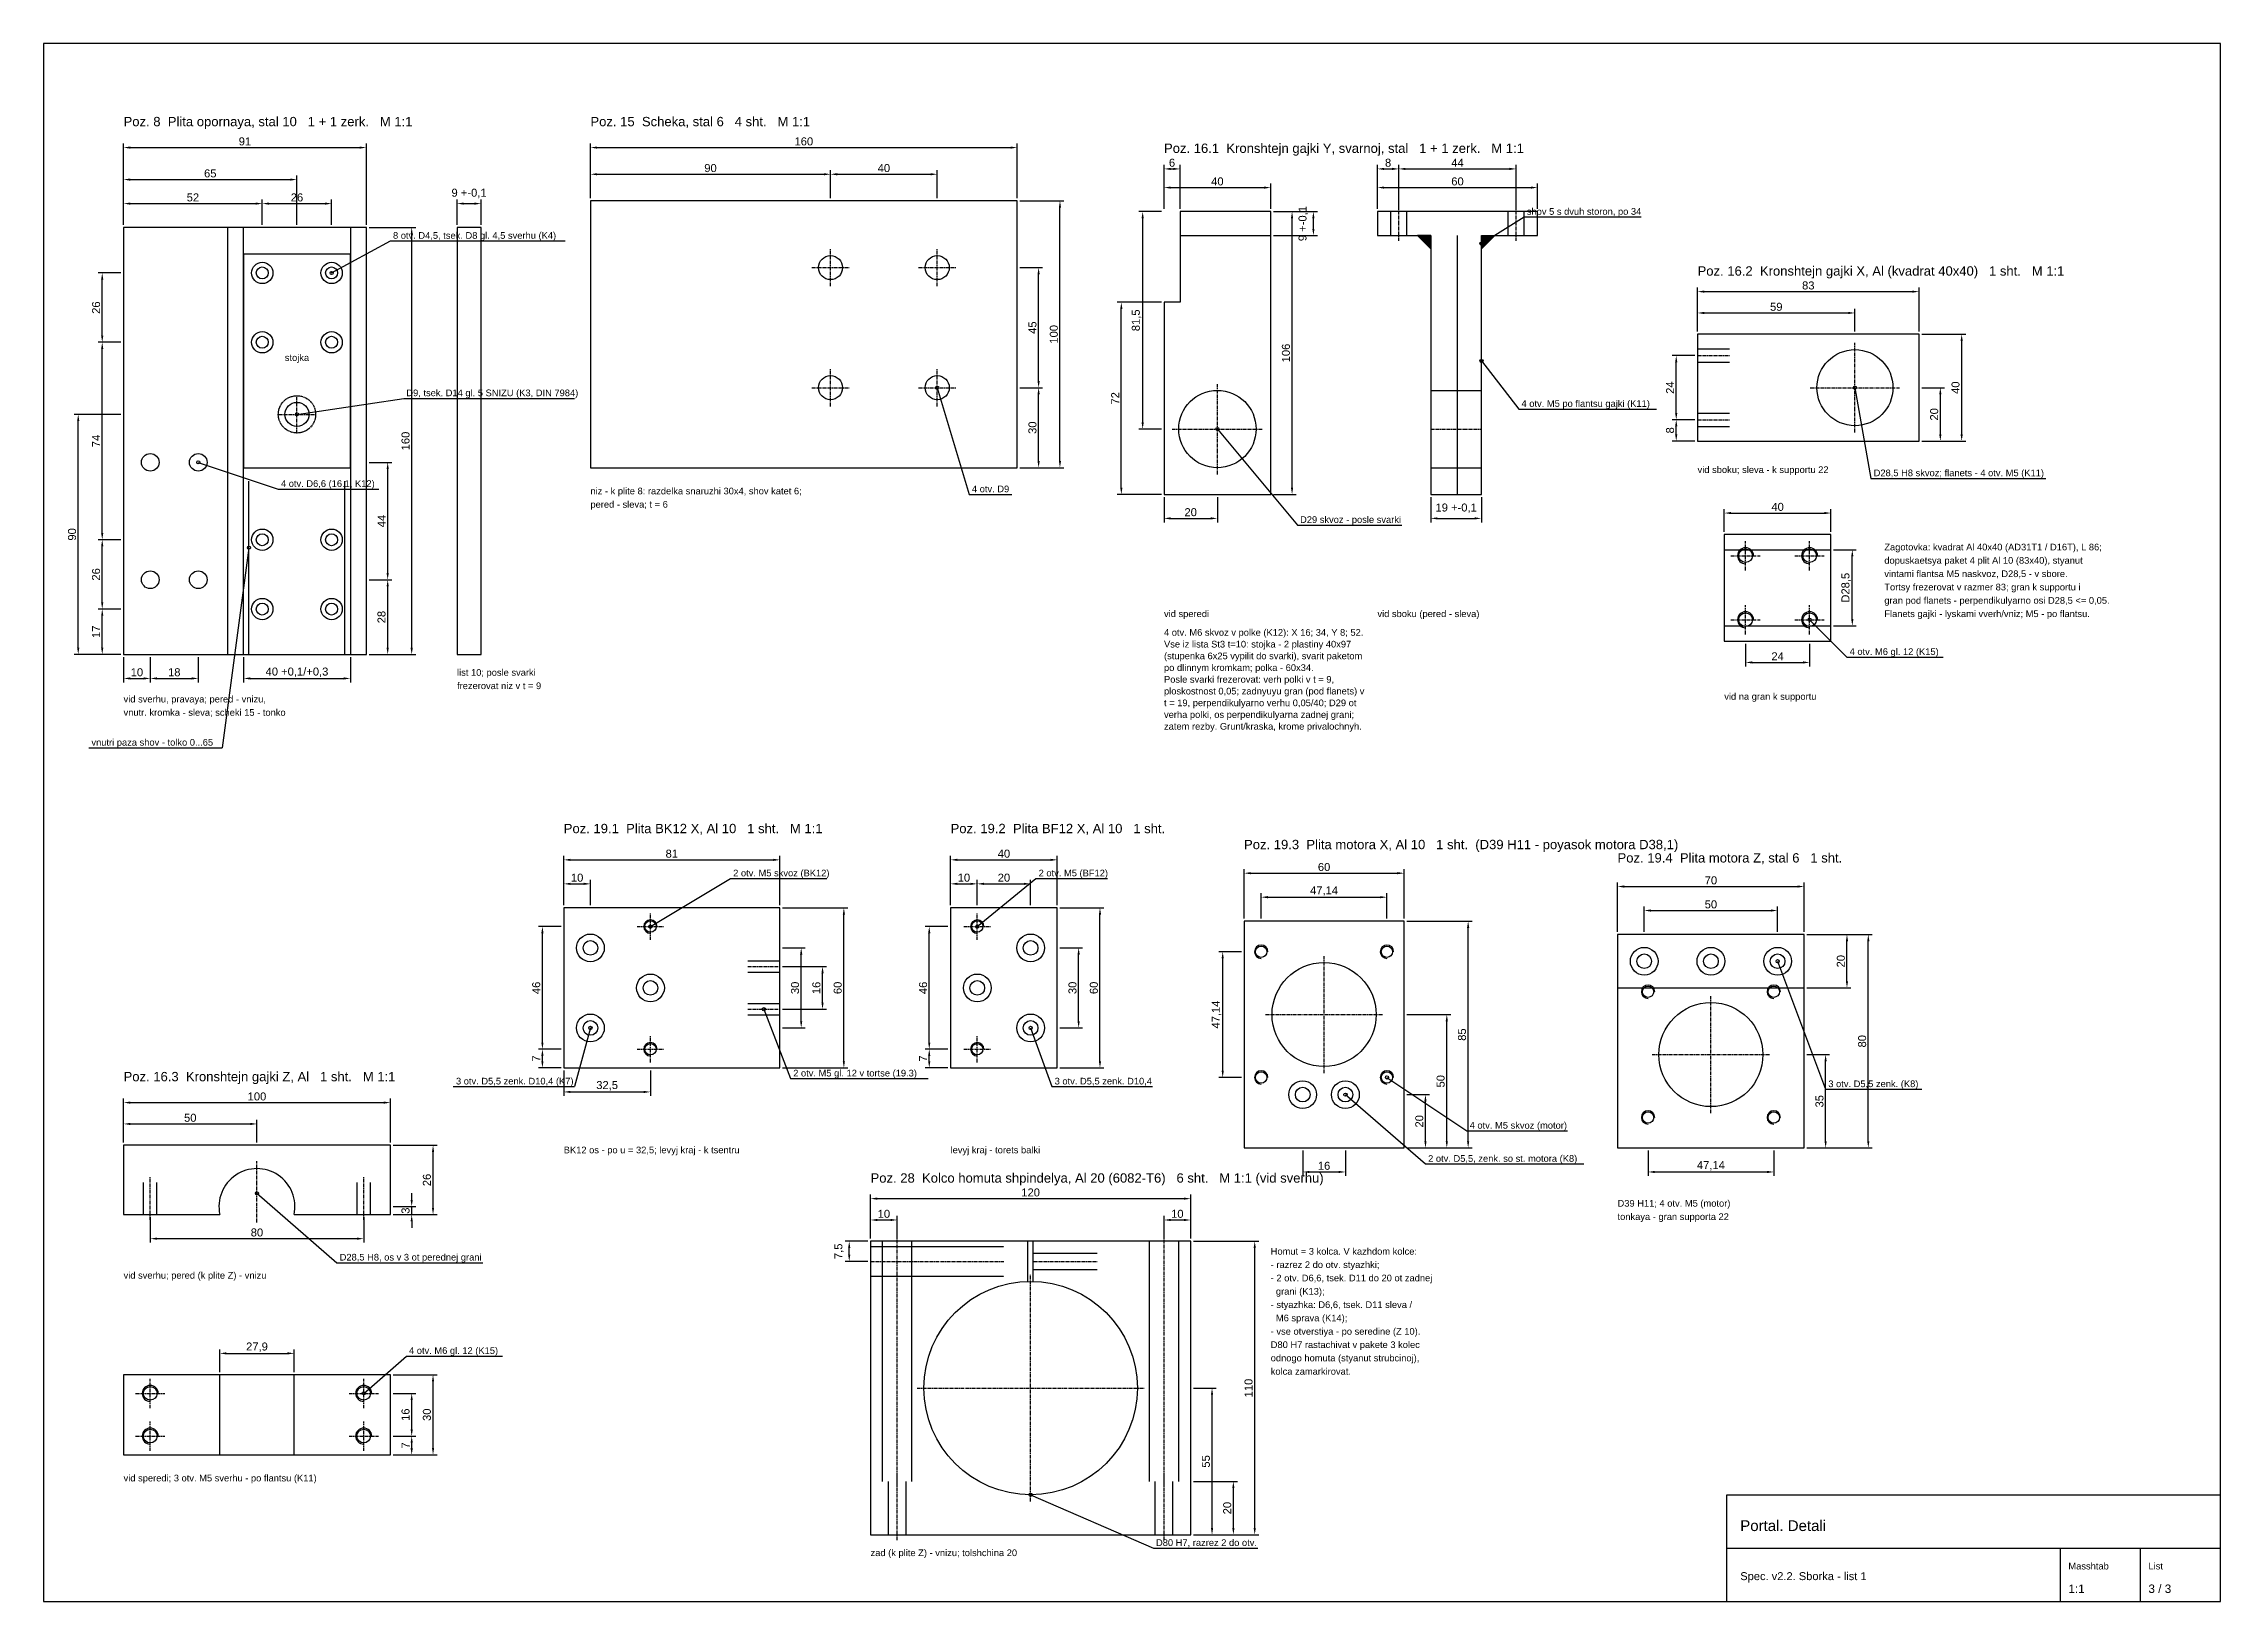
# Model space of a CAD drawing. Header units: millimetres. Extents: x 15 to 2636, y 5 to 589.
# Drawn here: x 1820 to 2636, y 5 to 589 of the extents above; entities that cross this region are included whole.
import ezdxf
from ezdxf.enums import TextEntityAlignment as Align

# ---------------------------------------------------------------- set-up
doc = ezdxf.new("R2010")
doc.units = ezdxf.units.MM
doc.header["$LTSCALE"] = 0.4
doc.linetypes.add('CENTER', pattern=[5.08, 3.175, -0.635, 0.635, -0.635])
doc.linetypes.add('DASHED', pattern=[1.524, 1.27, -0.254])
for name, color, linetype in [('Nevidimye', 8, 'DASHED'), ('Osevye', 8, 'CENTER'), ('Rama', 7, 'CONTINUOUS'), ('Ramka', 7, 'CONTINUOUS'), ('Razmery', 8, 'CONTINUOUS'), ('Shtrihovka', 8, 'CONTINUOUS'), ('Tekst', 7, 'CONTINUOUS'), ('Tonkie', 8, 'CONTINUOUS')]:
    doc.layers.add(name, color=color, linetype=linetype)
doc.styles.add('CHERT', font='arial.ttf')
doc.dimstyles.new('T1', dxfattribs={"dimtxt": 3, "dimasz": 2.5, "dimexe": 1.5, "dimexo": 1, "dimgap": 0.8, "dimtad": 1, "dimtxsty": 'CHERT', "dimcen": 2.5, "dimazin": 3, "dimtfac": 1, "dimtmove": 0, "dimatfit": 3})

msp = doc.modelspace()

# ---------------------------------------------------------------- hatches: boundary and pattern name
at = {"layer": 'Shtrihovka'}
for points in [[(2340, 517), (2335, 517), (2340, 512)], [(2359, 517), (2364, 517), (2359, 512)]]:
    msp.add_hatch(color=7, dxfattribs=at).paths.add_polyline_path(points)

# ---------------------------------------------------------------- linework, layer by layer
at = {"layer": 'Nevidimye'}
for p, q in [((2325, 517), (2325, 526)), ((2331, 517), (2331, 526)), ((2369, 517), (2369, 526)), ((2375, 517), (2375, 526)), ((1935, 510), (1895, 510)), ((1895, 510), (1895, 430)), ((1935, 430), (1935, 510)), ((2440, 474.5), (2452, 474.5)), ((2440, 469.5), (2452, 469.5)), ((2340, 459), (2359, 459)), ((2440, 450.5), (2452, 450.5)), ((2440, 445.5), (2452, 445.5)), ((1895, 430), (1935, 430)), ((2340, 430), (2359, 430)), ((2450, 399.25), (2490, 399.25)), ((2450, 370.75), (2490, 370.75)), ((2084, 245.1), (2096, 245.1)), ((2084, 240.9), (2096, 240.9)), ((2084, 229.1), (2096, 229.1)), ((2084, 224.9), (2096, 224.9)), ((1857.5, 150), (1857.5, 162)), ((1862.5, 150), (1862.5, 162)), ((1937.5, 150), (1937.5, 162)), ((1942.5, 150), (1942.5, 162)), ((2134.5, 50), (2134.5, 140)), ((2145.5, 50), (2145.5, 140)), ((2234.5, 50), (2234.5, 140)), ((2245.5, 50), (2245.5, 140)), ((2130, 138), (2180, 138)), ((2191, 135.5), (2215, 135.5)), ((2130, 127), (2180, 127)), ((2191, 129.5), (2215, 129.5)), ((2136.7, 30), (2136.7, 50)), ((2143.3, 30), (2143.3, 50)), ((2236.7, 30), (2236.7, 50)), ((2243.3, 30), (2243.3, 50))]:
    msp.add_line(p, q, dxfattribs=at)
msp.add_circle((1915, 450), 7, dxfattribs=at)
at = {"layer": 'Osevye'}
for p, q in [((2328, 515), (2328, 528)), ((2372, 515), (2372, 528)), ((2115, 498), (2115, 512)), ((2155, 498), (2155, 512)), ((2108, 505), (2122, 505)), ((2148, 505), (2162, 505)), ((2499, 443.25), (2499, 476.75)), ((2115, 453), (2115, 467)), ((2155, 453), (2155, 467)), ((2440, 472), (2452, 472)), ((1915, 443), (1915, 457)), ((2108, 460), (2122, 460)), ((2148, 460), (2162, 460)), ((2260, 427.5), (2260, 461.5)), ((2482.25, 460), (2515.75, 460)), ((1908, 450), (1922, 450)), ((2243, 444.5), (2277, 444.5)), ((2340, 444.5), (2359, 444.5)), ((2440, 448), (2452, 448)), ((2458, 391.5), (2458, 402.5)), ((2482, 391.5), (2482, 402.5)), ((2452.5, 397), (2463.5, 397)), ((2476.5, 397), (2487.5, 397)), ((2458, 367.5), (2458, 378.5)), ((2482, 367.5), (2482, 378.5)), ((2452.5, 373), (2463.5, 373)), ((2476.5, 373), (2487.5, 373)), ((2047.5, 253), (2047.5, 263)), ((2170, 253), (2170, 263)), ((2042.5, 258), (2052.5, 258)), ((2165, 258), (2175, 258)), ((2300, 203), (2300, 247)), ((2084, 243), (2096, 243)), ((2445, 188), (2445, 232)), ((2084, 227), (2096, 227)), ((2278, 225), (2322, 225)), ((2047.5, 207), (2047.5, 217)), ((2170, 207), (2170, 217)), ((2042.5, 212), (2052.5, 212)), ((2165, 212), (2175, 212)), ((2423, 210), (2467, 210)), ((1860, 148), (1860, 164)), ((1900, 147), (1900, 170)), ((1940, 148), (1940, 164)), ((2140, 48), (2140, 142)), ((2240, 48), (2240, 142)), ((2130, 132.5), (2180, 132.5)), ((2191, 132.5), (2215, 132.5)), ((2190, 42.5), (2190, 127.5)), ((1854.5, 83), (1865.5, 83)), ((1860, 77.5), (1860, 88.5)), ((1934.5, 83), (1945.5, 83)), ((1940, 77.5), (1940, 88.5)), ((2147.5, 85), (2232.5, 85)), ((1854.5, 67), (1865.5, 67)), ((1860, 61.5), (1860, 72.5)), ((1934.5, 67), (1945.5, 67)), ((1940, 61.5), (1940, 72.5)), ((2140, 28), (2140, 52)), ((2240, 28), (2240, 52))]:
    msp.add_line(p, q, dxfattribs=at)
at = {"layer": 'Rama'}
for p, q in [((2185, 530), (2025, 530)), ((2025, 530), (2025, 430)), ((2185, 430), (2185, 530)), ((2280, 526), (2246, 526)), ((2246, 526), (2246, 492)), ((2280, 420), (2280, 526)), ((2380, 526), (2320, 526)), ((2320, 526), (2320, 517)), ((2380, 517), (2380, 526)), ((1941, 520), (1850, 520)), ((1850, 520), (1850, 360)), ((1941, 360), (1941, 520)), ((1984, 520), (1975, 520)), ((1975, 520), (1975, 360)), ((1984, 360), (1984, 520)), ((2320, 517), (2340, 517)), ((2340, 517), (2335, 517)), ((2335, 517), (2340, 512)), ((2340, 517), (2340, 420)), ((2340, 512), (2340, 517)), ((2359, 420), (2359, 517)), ((2359, 517), (2380, 517)), ((2359, 517), (2364, 517)), ((2364, 517), (2359, 512)), ((2359, 512), (2359, 517)), ((2246, 492), (2240, 492)), ((2240, 492), (2240, 420)), ((2523, 480), (2440, 480)), ((2440, 480), (2440, 440)), ((2523, 440), (2523, 480)), ((2440, 440), (2523, 440)), ((2025, 430), (2185, 430)), ((2240, 420), (2280, 420)), ((2340, 420), (2359, 420)), ((2490, 405), (2450, 405)), ((2450, 405), (2450, 365)), ((2490, 365), (2490, 405)), ((1850, 360), (1941, 360)), ((1975, 360), (1984, 360)), ((2450, 365), (2490, 365)), ((2096, 265), (2015, 265)), ((2015, 265), (2015, 205)), ((2096, 205), (2096, 265)), ((2200, 265), (2160, 265)), ((2160, 265), (2160, 205)), ((2200, 205), (2200, 265)), ((2330, 260), (2270, 260)), ((2270, 260), (2270, 175)), ((2330, 175), (2330, 260)), ((2480, 255), (2410, 255)), ((2410, 255), (2410, 175)), ((2480, 175), (2480, 255)), ((2015, 205), (2096, 205)), ((2160, 205), (2200, 205)), ((1950, 176), (1850, 176)), ((1850, 176), (1850, 150)), ((1950, 150), (1950, 176)), ((2270, 175), (2330, 175)), ((2410, 175), (2480, 175)), ((1850, 150), (1886.0694, 150)), ((1913.9306, 150), (1950, 150)), ((2250, 140), (2130, 140)), ((2130, 140), (2130, 30)), ((2189, 125), (2189, 140)), ((2191, 125), (2191, 140)), ((2250, 30), (2250, 140)), ((1950, 90), (1850, 90)), ((1850, 90), (1850, 60)), ((1886.0694, 60), (1886.0694, 90)), ((1913.9306, 60), (1913.9306, 90)), ((1950, 60), (1950, 90)), ((1850, 60), (1950, 60)), ((2130, 30), (2250, 30))]:
    msp.add_line(p, q, dxfattribs=at)
for centre, radius in [((1902, 503), 4), ((1928, 503), 4), ((2115, 505), 4.5), ((2155, 505), 4.5), ((1902, 503), 2.25), ((1928, 503), 2.25), ((1902, 477), 4), ((1902, 477), 2.25), ((1928, 477), 4), ((1928, 477), 2.25), ((2499, 460), 14.25), ((2115, 460), 4.5), ((2155, 460), 4.5), ((2260, 444.5), 14.5), ((1915, 450), 4.5), ((1860, 432), 3.3), ((1878, 432), 3.3), ((1902, 403), 4), ((1902, 403), 2.25), ((1928, 403), 4), ((1928, 403), 2.25), ((2458, 397), 2.55), ((2482, 397), 2.55), ((1860, 388), 3.3), ((1878, 388), 3.3), ((1902, 377), 4), ((1902, 377), 2.25), ((1928, 377), 4), ((1928, 377), 2.25), ((2458, 373), 2.55), ((2482, 373), 2.55), ((2025, 250), 5.2), ((2047.5, 258), 2.125), ((2170, 258), 2.125), ((2190, 250), 5.2), ((2025, 250), 2.75), ((2190, 250), 2.75), ((2276.43, 248.57), 2.125), ((2323.57, 248.57), 2.125), ((2420, 245), 5.2), ((2420, 245), 2.75), ((2445, 245), 5.2), ((2445, 245), 2.75), ((2470, 245), 5.2), ((2470, 245), 2.75), ((2047.5, 235), 5.2), ((2047.5, 235), 2.75), ((2170, 235), 5.2), ((2170, 235), 2.75), ((2300, 225), 19.5), ((2421.43, 233.57), 2.125), ((2445, 210), 19.5), ((2468.57, 233.57), 2.125), ((2025, 220), 5.2), ((2025, 220), 2.75), ((2190, 220), 5.2), ((2190, 220), 2.75), ((2047.5, 212), 2.125), ((2170, 212), 2.125), ((2276.43, 201.43), 2.125), ((2292, 195), 5.2), ((2292, 195), 2.75), ((2308, 195), 5.2), ((2308, 195), 2.75), ((2323.57, 201.43), 2.125), ((2421.43, 186.43), 2.125), ((2468.57, 186.43), 2.125), ((2190, 85), 40), ((1860, 83), 2.55), ((1940, 83), 2.55), ((1860, 67), 2.55), ((1940, 67), 2.55)]:
    msp.add_circle(centre, radius, dxfattribs=at)
msp.add_arc((1900, 153), 14.25, -12.1531975, 192.1531975, dxfattribs=at)
at = {"layer": 'Ramka'}
for p, q in [((2636, 589), (1820, 589)), ((1820, 589), (1820, 5)), ((2636, 5), (2636, 589)), ((2451, 5), (2451, 45)), ((2451, 45), (2636, 45)), ((2451, 25), (2636, 25)), ((2576, 5), (2576, 25)), ((2606, 5), (2606, 25)), ((1820, 5), (2636, 5))]:
    msp.add_line(p, q, dxfattribs=at)
at = {"layer": 'Tekst'}
for p, q in [((2359, 514), (2375, 524)), ((2375, 524), (2418.85, 524)), ((1928, 503), (1950, 515)), ((1950, 515), (2015.55, 515)), ((2359, 470), (2373, 452)), ((2155, 460), (2167, 420)), ((2499, 460), (2505, 426)), ((1915, 450), (1955, 456)), ((1955, 456), (2019, 456)), ((2373, 452), (2424.6, 452)), ((2260, 444.5), (2290, 408.5)), ((1878, 432), (1908, 422)), ((2505, 426), (2570.55, 426)), ((1908, 422), (1945.65, 422)), ((2167, 420), (2182.95, 420)), ((2290, 408.5), (2329.2, 408.5)), ((1897, 400), (1887, 325)), ((2482, 373), (2496, 359)), ((2496, 359), (2532.1, 359)), ((1836.95, 325), (1887, 325)), ((2047.5, 258), (2077.5, 276)), ((2077.5, 276), (2113.6, 276)), ((2170, 258), (2192, 276)), ((2192, 276), (2218.8, 276)), ((2470, 245), (2488, 197)), ((2090, 227), (2100, 201)), ((2025, 220), (2019, 198)), ((2190, 220), (2198, 198)), ((1973.6, 198), (2019, 198)), ((2100, 201), (2151.6, 201)), ((2198, 198), (2235.65, 198)), ((2323.57, 201.43), (2353.57, 181.43)), ((2488, 197), (2524.1, 197)), ((2308, 195), (2338, 169)), ((2353.57, 181.43), (2391.22, 181.43)), ((2338, 169), (2397.35, 169)), ((1900, 158), (1930, 132)), ((1930, 132), (1984.7, 132)), ((1940, 83), (1956, 97)), ((1956, 97), (1992.1, 97)), ((2190, 45), (2236, 25)), ((2236, 25), (2275.2, 25))]:
    msp.add_line(p, q, dxfattribs=at)
for centre in [(2359, 514), (1928, 503), (2359, 470), (2155, 460), (2499, 460), (1915, 450), (2260, 444.5), (1878, 432), (1897, 400), (2482, 373), (2047.5, 258), (2170, 258), (2470, 245), (2025, 220), (2090, 227), (2190, 220), (2323.57, 201.43), (2308, 195), (1900, 158), (1940, 83), (2190, 45)]:
    msp.add_circle(centre, 0.6, dxfattribs=at)
at = {"layer": 'Tonkie'}
for p, q in [((1895, 520), (1889, 520)), ((1889, 520), (1889, 360)), ((1895, 360), (1895, 520)), ((1941, 520), (1935, 520)), ((1935, 520), (1935, 360)), ((1941, 360), (1941, 520)), ((2246, 517), (2280, 517)), ((2350, 420), (2350, 517)), ((1897, 360), (1897, 425)), ((1933, 360), (1933, 425)), ((1889, 360), (1895, 360)), ((1935, 360), (1941, 360)), ((2410, 235), (2480, 235))]:
    msp.add_line(p, q, dxfattribs=at)
for centre, radius in [((2458, 397), 3), ((2482, 397), 3), ((2458, 373), 3), ((2482, 373), 3), ((2047.5, 258), 2.5), ((2170, 258), 2.5), ((2276.43, 248.57), 2.5), ((2323.57, 248.57), 2.5), ((2421.43, 233.57), 2.5), ((2468.57, 233.57), 2.5), ((2047.5, 212), 2.5), ((2170, 212), 2.5), ((2276.43, 201.43), 2.5), ((2323.57, 201.43), 2.5), ((2421.43, 186.43), 2.5), ((2468.57, 186.43), 2.5), ((1860, 83), 3), ((1940, 83), 3), ((1860, 67), 3), ((1940, 67), 3)]:
    msp.add_arc(centre, radius, 0, 270, dxfattribs=at)

# ---------------------------------------------------------------- texts
at = {"layer": 'Tekst', "style": 'CHERT'}
for s, height, p in [('Poz. 8  Plita opornaya, stal 10   1 + 1 zerk.   M 1:1', 3.5, (1850, 558)), ('Poz. 15  Scheka, stal 6   4 sht.   M 1:1', 3.5, (2025, 558)), ('Poz. 16.1  Kronshtejn gajki Y, svarnoj, stal   1 + 1 zerk.   M 1:1', 3.5, (2240, 548)), ('shov 5 s dvuh storon, po 34', 2.5, (2376, 524.8)), ('8 otv. D4,5, tsek. D8 gl. 4,5 sverhu (K4)', 2.5, (1951, 515.8)), ('Poz. 16.2  Kronshtejn gajki X, Al (kvadrat 40x40)   1 sht.   M 1:1', 3.5, (2440, 502)), ('D9, tsek. D14 gl. 5 SNIZU (K3, DIN 7984)', 2.5, (1956, 456.8)), ('4 otv. M5 po flantsu gajki (K11)', 2.5, (2374, 452.8)), ('4 otv. D6,6 (16.1, K12)', 2.5, (1909, 422.8)), ('vid sboku; sleva - k supportu 22', 2.5, (2440, 428)), ('D28,5 H8 skvoz; flanets - 4 otv. M5 (K11)', 2.5, (2506, 426.8)), ('pered - sleva; t = 6', 2.5, (2025, 415)), ('niz - k plite 8: razdelka snaruzhi 30x4, shov katet 6;', 2.5, (2025, 420)), ('4 otv. D9', 2.5, (2168, 420.8)), ('D29 skvoz - posle svarki', 2.5, (2291, 409.3)), ('Zagotovka: kvadrat Al 40x40 (AD31T1 / D16T), L 86;', 2.5, (2510, 399)), ('dopuskaetsya paket 4 plit Al 10 (83x40), styanut', 2.5, (2510, 394)), ('vintami flantsa M5 naskvoz, D28,5 - v sbore.', 2.5, (2510, 389)), ('Tortsy frezerovat v razmer 83; gran k supportu i', 2.5, (2510, 384)), ('vid speredi', 2.5, (2240, 374)), ('vid sboku (pered - sleva)', 2.5, (2320, 374)), ('gran pod flanets - perpendikulyarno osi D28,5 <= 0,05.', 2.5, (2510, 379)), ('Flanets gajki - lyskami vverh/vniz; M5 - po flantsu.', 2.5, (2510, 374)), ('4 otv. M6 skvoz v polke (K12): X 16; 34, Y 8; 52.', 2.5, (2240, 367)), ('Vse iz lista St3 t=10: stojka - 2 plastiny 40x97', 2.5, (2240, 362.6)), ('(stupenka 6x25 vypilit do svarki), svarit paketom', 2.5, (2240, 358.2)), ('4 otv. M6 gl. 12 (K15)', 2.5, (2497, 359.8)), ('list 10; posle svarki', 2.5, (1975, 352)), ('po dlinnym kromkam; polka - 60x34.', 2.5, (2240, 353.8)), ('Posle svarki frezerovat: verh polki v t = 9,', 2.5, (2240, 349.4)), ('vid sverhu, pravaya; pered - vnizu,', 2.5, (1850, 342)), ('frezerovat niz v t = 9', 2.5, (1975, 347)), ('t = 19, perpendikulyarno verhu 0,05/40; D29 ot', 2.5, (2240, 340.6)), ('ploskostnost 0,05; zadnyuyu gran (pod flanets) v', 2.5, (2240, 345)), ('vid na gran k supportu', 2.5, (2450, 343)), ('vnutr. kromka - sleva; scheki 15 - tonko', 2.5, (1850, 337)), ('verha polki, os perpendikulyarna zadnej grani;', 2.5, (2240, 336.2)), ('vnutri paza shov - tolko 0...65', 2.5, (1837.95, 325.8)), ('zatem rezby. Grunt/kraska, krome privalochnyh.', 2.5, (2240, 331.8)), ('Poz. 19.1  Plita BK12 X, Al 10   1 sht.   M 1:1', 3.5, (2015, 293)), ('Poz. 19.2  Plita BF12 X, Al 10   1 sht.', 3.5, (2160, 293)), ('Poz. 19.3  Plita motora X, Al 10   1 sht.  (D39 H11 - poyasok motora D38,1)', 3.5, (2270, 287)), ('Poz. 19.4  Plita motora Z, stal 6   1 sht.', 3.5, (2410, 282)), ('2 otv. M5 skvoz (BK12)', 2.5, (2078.5, 276.8)), ('2 otv. M5 (BF12)', 2.5, (2193, 276.8)), ('2 otv. M5 gl. 12 v tortse (19.3)', 2.5, (2101, 201.8)), ('Poz. 16.3  Kronshtejn gajki Z, Al   1 sht.   M 1:1', 3.5, (1850, 200)), ('3 otv. D5,5 zenk. D10,4 (K7)', 2.5, (1974.6, 198.8)), ('3 otv. D5,5 zenk. D10,4', 2.5, (2199, 198.8)), ('3 otv. D5,5 zenk. (K8)', 2.5, (2489, 197.8)), ('4 otv. M5 skvoz (motor)', 2.5, (2354.57, 182.23)), ('BK12 os - po u = 32,5; levyj kraj - k tsentru', 2.5, (2015, 173)), ('levyj kraj - torets balki', 2.5, (2160, 173)), ('2 otv. D5,5, zenk. so st. motora (K8)', 2.5, (2339, 169.8)), ('Poz. 28  Kolco homuta shpindelya, Al 20 (6082-T6)   6 sht.   M 1:1 (vid sverhu)', 3.5, (2130, 162)), ('D39 H11; 4 otv. M5 (motor)', 2.5, (2410, 153)), ('tonkaya - gran supporta 22', 2.5, (2410, 148)), ('D28,5 H8, os v 3 ot perednej grani', 2.5, (1931, 132.8)), ('- razrez 2 do otv. styazhki;', 2.5, (2280, 130)), ('Homut = 3 kolca. V kazhdom kolce:', 2.5, (2280, 135)), ('vid sverhu; pered (k plite Z) - vnizu', 2.5, (1850, 126)), ('- 2 otv. D6,6, tsek. D11 do 20 ot zadnej', 2.5, (2280, 125)), ('  grani (K13);', 2.5, (2280, 120)), ('- styazhka: D6,6, tsek. D11 sleva /', 2.5, (2280, 115)), ('- vse otverstiya - po seredine (Z 10).', 2.5, (2280, 105)), ('  M6 sprava (K14);', 2.5, (2280, 110)), ('4 otv. M6 gl. 12 (K15)', 2.5, (1957, 97.8)), ('D80 H7 rastachivat v pakete 3 kolec', 2.5, (2280, 100)), ('odnogo homuta (styanut strubcinoj),', 2.5, (2280, 95)), ('kolca zamarkirovat.', 2.5, (2280, 90)), ('vid speredi; 3 otv. M5 sverhu - po flantsu (K11)', 2.5, (1850, 50)), ('Portal. Detali', 4.025, (2456, 31.4)), ('zad (k plite Z) - vnizu; tolshchina 20', 2.5, (2130, 22)), ('D80 H7, razrez 2 do otv.', 2.5, (2237, 25.8)), ('Masshtab', 2.5, (2579, 17)), ('List', 2.5, (2609, 17)), ('Spec. v2.2. Sborka - list 1', 2.975, (2456, 13)), ('1:1', 3.15, (2579, 8.2)), ('3 / 3', 3.15, (2609, 8.2))]:
    msp.add_text(s, height=height, dxfattribs=at).set_placement(p)
msp.add_text('stojka', height=2.5, dxfattribs=at).set_placement((1915, 470), align=Align.CENTER)

# ---------------------------------------------------------------- dimensions: what is measured, and where the dimension line sits
at = {"layer": 'Razmery'}
for base, p1, p2, text in [((1850, 550), (1850, 520), (1941, 520), '91'), ((2025, 550), (2025, 530), (2185, 530), '160'), ((1850, 538), (1850, 520), (1915, 520), '65'), ((2025, 540), (2025, 530), (2115, 530), '90'), ((2115, 540), (2115, 530), (2155, 530), '40'), ((2240, 542), (2240, 526), (2246, 526), '6'), ((2240, 535), (2240, 526), (2280, 526), '40'), ((2320, 542), (2320, 526), (2328, 526), '8'), ((2320, 535), (2320, 526), (2380, 526), '60'), ((2328, 542), (2328, 526), (2372, 526), '44'), ((1850, 529), (1850, 520), (1902, 520), '52'), ((1902, 529), (1902, 520), (1928, 520), '26'), ((1975, 529), (1975, 520), (1984, 520), '9 +-0,1'), ((2440, 496), (2440, 480), (2523, 480), '83'), ((2440, 488), (2440, 480), (2499, 480), '59'), ((2240, 411), (2240, 420), (2260, 420), '20'), ((2340, 411), (2340, 420), (2359, 420), '19 +-0,1'), ((2450, 413), (2450, 405), (2490, 405), '40'), ((1850, 351), (1850, 360), (1860, 360), '10'), ((1860, 351), (1860, 360), (1878, 360), '18'), ((1895, 351), (1895, 360), (1935, 360), '40 +0,1/+0,3'), ((2458, 357), (2458, 365), (2482, 365), '24'), ((2015, 283), (2015, 265), (2096, 265), '81'), ((2160, 283), (2160, 265), (2200, 265), '40'), ((2015, 274), (2015, 265), (2025, 265), '10'), ((2160, 274), (2160, 265), (2170, 265), '10'), ((2170, 274), (2170, 265), (2190, 265), '20'), ((2270, 278), (2270, 260), (2330, 260), '60'), ((2276.43, 269), (2276.43, 260), (2323.57, 260), '47,14'), ((2410, 273), (2410, 255), (2480, 255), '70'), ((2420, 264), (2420, 255), (2470, 255), '50'), ((2015, 196), (2015, 205), (2047.5, 205), '32,5'), ((1850, 192), (1850, 176), (1950, 176), '100'), ((1850, 184), (1850, 176), (1900, 176), '50'), ((2292, 166), (2292, 175), (2308, 175), '16'), ((2421.43, 166), (2421.43, 175), (2468.57, 175), '47,14'), ((2130, 156), (2130, 140), (2250, 140), '120'), ((1860, 141), (1860, 150), (1940, 150), '80'), ((2130, 148), (2130, 140), (2140, 140), '10'), ((2240, 148), (2240, 140), (2250, 140), '10'), ((1886.0694, 98), (1886.0694, 90), (1913.9306, 90), '27,9')]:
    msp.add_linear_dim(base=base, p1=p1, p2=p2, text=text, dimstyle='T1', override={"dimlfac": 1}, dxfattribs=at).render()
for base, p1, p2, text in [((2201, 430), (2185, 430), (2185, 530), '100'), ((2232, 444.5), (2240, 444.5), (2240, 526), '81,5'), ((2296, 517), (2280, 517), (2280, 526), '9 +-0,1'), ((2288, 420), (2280, 420), (2280, 526), '106'), ((1958, 360), (1941, 360), (1941, 520), '160'), ((1842, 477), (1850, 477), (1850, 503), '26'), ((2193, 460), (2185, 460), (2185, 505), '45'), ((2224, 420), (2240, 420), (2240, 492), '72'), ((1842, 403), (1850, 403), (1850, 477), '74'), ((2539, 440), (2523, 440), (2523, 480), '40'), ((2432, 448), (2440, 448), (2440, 472), '24'), ((2193, 430), (2185, 430), (2185, 460), '30'), ((2531, 440), (2523, 440), (2523, 460), '20'), ((1833, 360), (1850, 360), (1850, 450), '90'), ((2432, 440), (2440, 440), (2440, 448), '8'), ((1949, 388), (1941, 388), (1941, 432), '44'), ((1842, 377), (1850, 377), (1850, 403), '26'), ((2498, 370.75), (2490, 370.75), (2490, 399.25), 'D28,5'), ((1949, 360), (1941, 360), (1941, 388), '28'), ((1842, 360), (1850, 360), (1850, 377), '17'), ((2120, 205), (2096, 205), (2096, 265), '60'), ((2216, 205), (2200, 205), (2200, 265), '60'), ((2007, 212), (2015, 212), (2015, 258), '46'), ((2152, 212), (2160, 212), (2160, 258), '46'), ((2354, 175), (2330, 175), (2330, 260), '85'), ((2496, 235), (2480, 235), (2480, 255), '20'), ((2504, 175), (2480, 175), (2480, 255), '80'), ((2104, 220), (2096, 220), (2096, 250), '30'), ((2208, 220), (2200, 220), (2200, 250), '30'), ((2262, 201.43), (2270, 201.43), (2270, 248.57), '47,14'), ((2112, 227), (2096, 227), (2096, 243), '16'), ((2346, 175), (2330, 175), (2330, 225), '50'), ((2007, 205), (2015, 205), (2015, 212), '7'), ((2152, 205), (2160, 205), (2160, 212), '7'), ((2488, 175), (2480, 175), (2480, 210), '35'), ((2338, 175), (2330, 175), (2330, 195), '20'), ((1966, 150), (1950, 150), (1950, 176), '26'), ((1958, 150), (1950, 150), (1950, 153), '3'), ((2122, 132.5), (2130, 132.5), (2130, 140), '7,5'), ((2274, 30), (2250, 30), (2250, 140), '110'), ((1966, 60), (1950, 60), (1950, 90), '30'), ((1958, 67), (1950, 67), (1950, 83), '16'), ((2258, 30), (2250, 30), (2250, 85), '55'), ((1958, 60), (1950, 60), (1950, 67), '7'), ((2266, 30), (2250, 30), (2250, 50), '20')]:
    msp.add_linear_dim(base=base, p1=p1, p2=p2, angle=90, text=text, dimstyle='T1', override={"dimlfac": 1}, dxfattribs=at).render()

doc.saveas('drawing.dxf')
